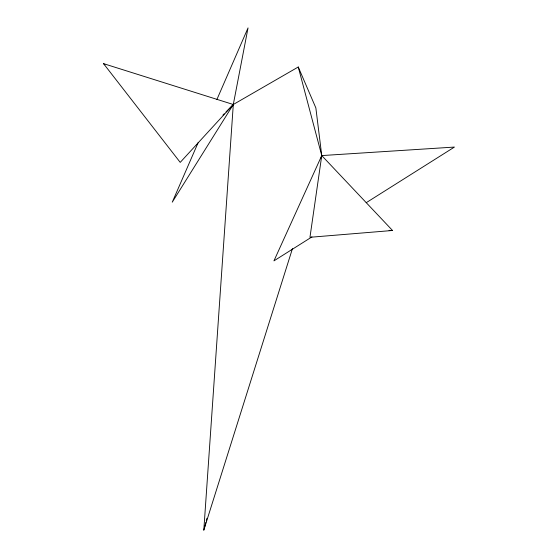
<?xml version="1.0" encoding="UTF-8"?>
<svg xmlns="http://www.w3.org/2000/svg" width="558" height="558" viewBox="0 0 558 558"><rect width="100%" height="100%" fill="white"/><g stroke="black" fill="none" stroke-linecap="round" stroke-linejoin="round"><path stroke-width="0.84" d="M292.462 248.582L203.809 530.1L233.3 104.506L248.038 27.9L216.86 99.596M298.258 67.002L315.856 107.91L321.757 155.577L309.962 237.29L392.518 230.482L321.757 155.577L298.258 67.002L233.3 104.506L226.004 111.949M203.809 530.1L205.825 522.518M206.272 520.83L206.941 518.305M320.969 158.067L321.757 155.577L454.442 147.068L366.215 202.694M198.16 142.604L172.262 202.17L233.3 104.506L103.558 63.647L180.22 162.385L233.3 104.506M321.757 155.577L273.936 260.872L311.957 236.899M222.97 115.053L224.183 113.811M389.065 230.363L392.518 230.482M103.558 63.647L104.862 64.791"/></g></svg>
